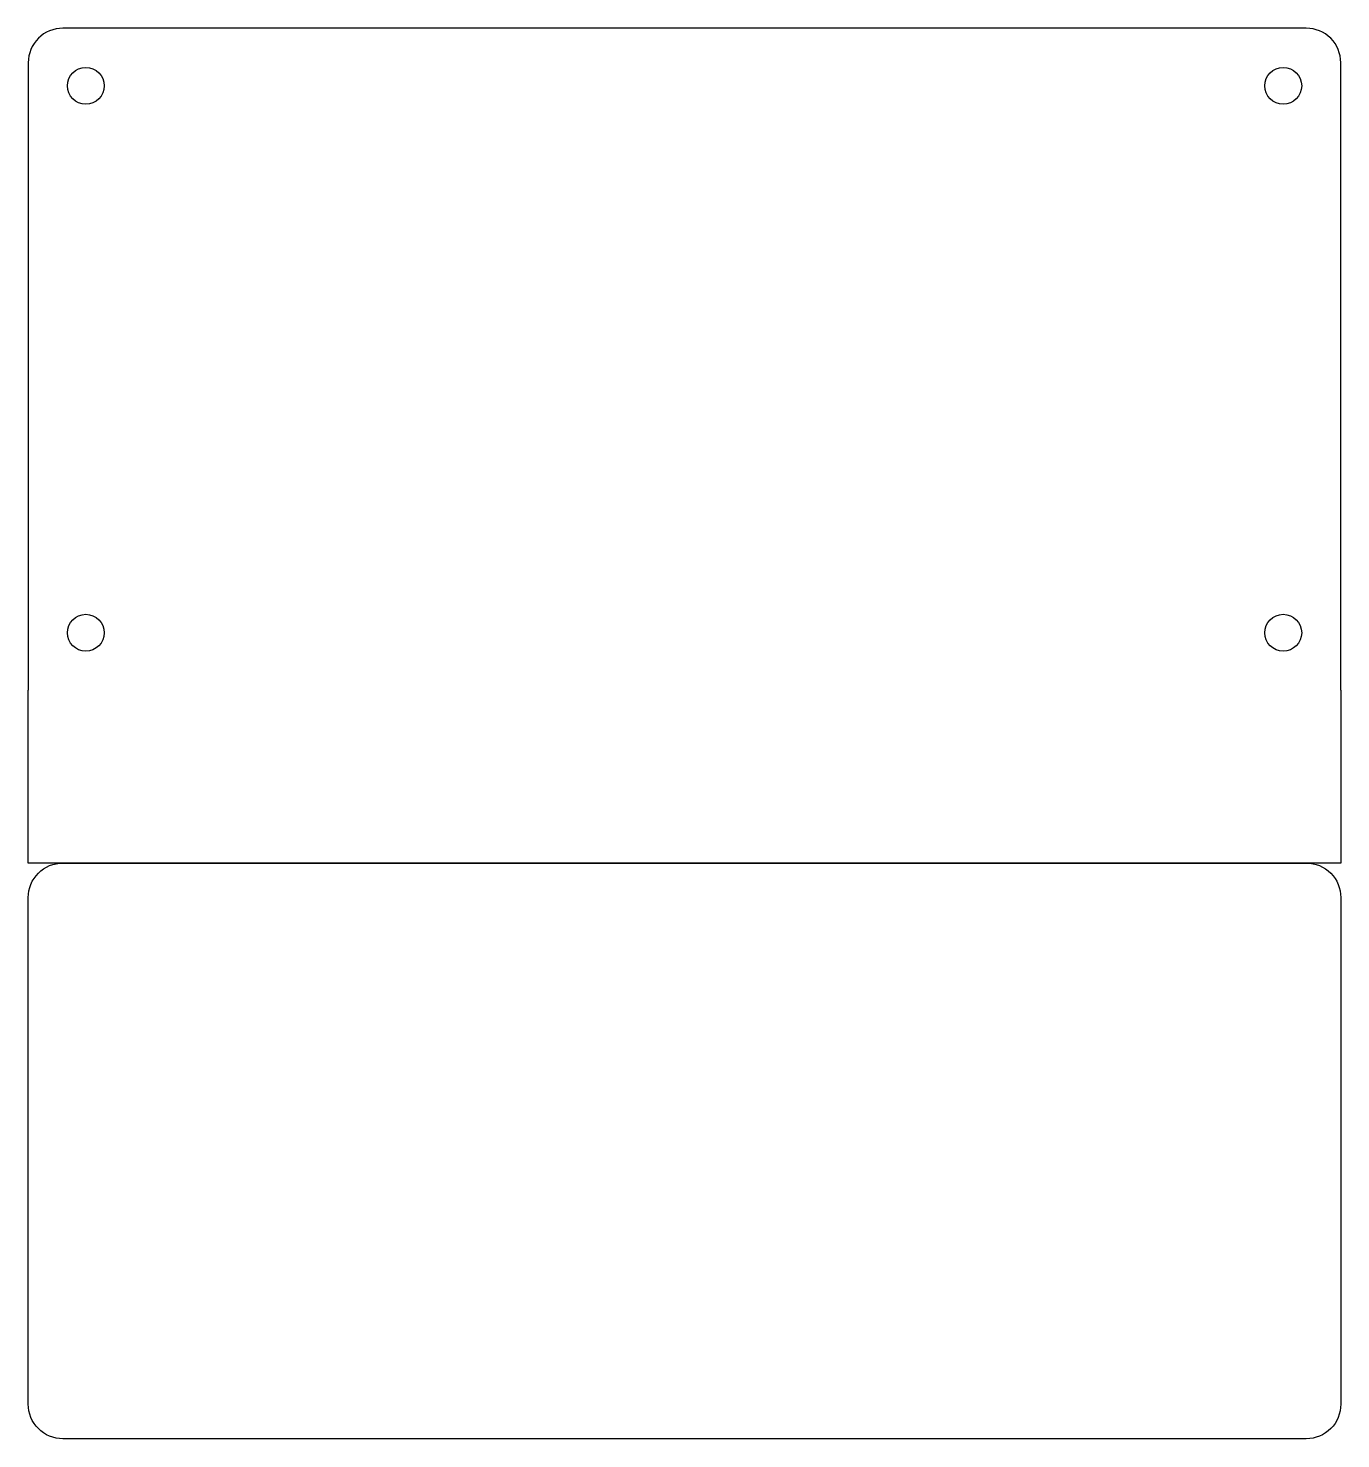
# Model space of a CAD drawing. Header units: millimetres. Extents: x 34 to 148, y -64 to 58.
import ezdxf

# ---------------------------------------------------------------- set-up
doc = ezdxf.new("R2010")
doc.units = ezdxf.units.MM
doc.header["$LTSCALE"] = 25.4

msp = doc.modelspace()

# ---------------------------------------------------------------- linework, layer by layer
msp.add_lwpolyline([(148.32, 0.69), (148.32, 55.19, 0.414214), (145.32, 58.19), (37.32, 58.19, 0.414214), (34.32, 55.19), (34.32, 0.69)], format="xyb")
msp.add_lwpolyline([(148.32, 0.69), (148.32, -14.31), (34.32, -14.31), (34.32, 0.69)])
msp.add_lwpolyline([(37.32, -14.31), (145.32, -14.31, -0.414214), (148.32, -17.31), (148.32, -61.31, -0.414214), (145.32, -64.31), (37.32, -64.31, -0.414214), (34.32, -61.31), (34.32, -17.31, -0.414214)], format="xyb", close=True)
for centre in [(39.32, 53.19), (143.32, 53.19), (39.32, 5.69), (143.32, 5.69)]:
    msp.add_circle(centre, 1.6)

doc.saveas('drawing.dxf')
